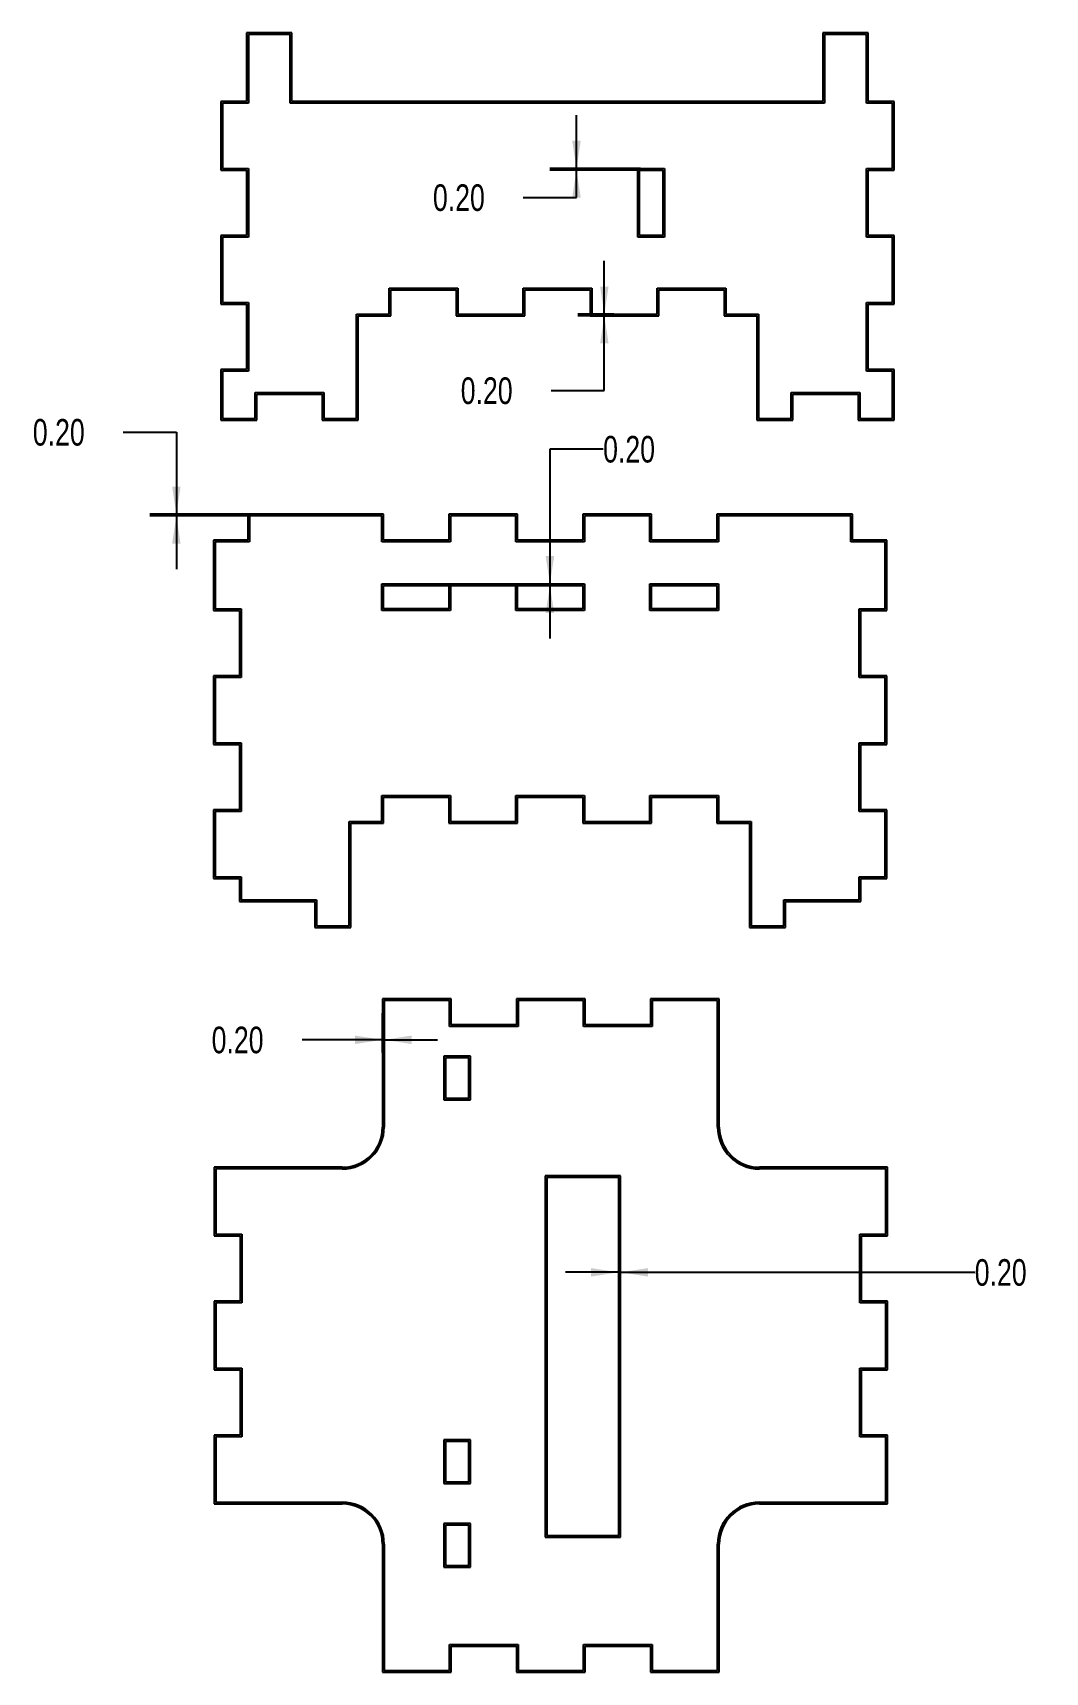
# Model space of a CAD drawing. Header units: millimetres. Extents: x 1 to 262, y 1 to 207.
# Drawn here: x 1.2 to 122, y 11.4 to 207.2 of the extents above; entities that cross this region are included whole.
import ezdxf

# ---------------------------------------------------------------- set-up
doc = ezdxf.new("R2010")
doc.units = ezdxf.units.MM
doc.layers.add('CUT', color=1, linetype='Continuous')
doc.layers.add('LAYER0', color=7, linetype='Continuous')
doc.styles.add('SLDTEXTSTYLE0', font='TXT', dxfattribs={"width": 0.75})
doc.dimstyles.new('SLDDIMSTYLE0', dxfattribs={"dimtxt": 3.175, "dimasz": 3.302, "dimexe": 0, "dimexo": 0.0625, "dimgap": 0.79375, "dimtad": 0, "dimtih": 1, "dimtoh": 1, "dimrnd": 1e-09, "dimzin": 4, "dimdsep": 46, "dimtxsty": 'SLDTEXTSTYLE0', "dimsah": 1, "dimcen": 0.09, "dimadec": 0, "dimazin": 1, "dimtfac": 1, "dimtmove": 0, "dimatfit": 0, "dimfxl": 1, "dimfrac": 2, "dimtolj": 1, "dimtzin": 12, "dimarcsym": 0})

# ---------------------------------------------------------------- blocks, each defined once
blk = doc.blocks.new('_D')
at = {"layer": 'LAYER0'}
for p, q in [((69.39, 173.59), (69.39, 179.94)), ((70.52, 173.59), (66.22, 173.59)), ((70.52, 173.39), (66.22, 173.39)), ((69.39, 164.46), (69.39, 173.39)), ((63.04, 164.46), (69.39, 164.46))]:
    blk.add_line(p, q, dxfattribs=at)
for points in [[(69.39, 173.59), (69.9, 176.89), (68.89, 176.89)], [(69.39, 173.39), (68.89, 170.09), (69.9, 170.09)]]:
    blk.add_solid(points, dxfattribs=at)
at = {"layer": 'LAYER0', "insert": (52.25, 166.04, 0.1), "char_height": 3.175, "attachment_point": 1, "style": 'SLDTEXTSTYLE0'}
blk.add_mtext('0.20', dxfattribs=at)
blk = doc.blocks.new('_D_1')
at = {"layer": 'LAYER0'}
for p, q in [((66.07, 190.99), (66.07, 197.34)), ((73.72, 190.99), (62.89, 190.99)), ((73.72, 190.79), (62.89, 190.79)), ((66.07, 187.51), (66.07, 190.79)), ((59.72, 187.51), (66.07, 187.51))]:
    blk.add_line(p, q, dxfattribs=at)
for points in [[(66.07, 190.99), (66.58, 194.29), (65.56, 194.29)], [(66.07, 190.79), (65.56, 187.49), (66.58, 187.49)]]:
    blk.add_solid(points, dxfattribs=at)
at = {"layer": 'LAYER0', "insert": (48.93, 189.09, 0.1), "char_height": 3.175, "attachment_point": 1, "style": 'SLDTEXTSTYLE0'}
blk.add_mtext('0.20', dxfattribs=at)
blk = doc.blocks.new('_D_2')
at = {"layer": 'LAYER0'}
for p, q in [((11.95, 159.5), (18.3, 159.5)), ((18.3, 159.5), (18.3, 149.7)), ((33.66, 149.7), (15.12, 149.7)), ((33.66, 149.5), (15.12, 149.5)), ((18.3, 149.5), (18.3, 143.15))]:
    blk.add_line(p, q, dxfattribs=at)
for points in [[(18.3, 149.7), (18.8, 153), (17.79, 153)], [(18.3, 149.5), (17.79, 146.2), (18.8, 146.2)]]:
    blk.add_solid(points, dxfattribs=at)
at = {"layer": 'LAYER0', "insert": (1.16, 161.07, 0.1), "char_height": 3.175, "attachment_point": 1, "style": 'SLDTEXTSTYLE0'}
blk.add_mtext('0.20', dxfattribs=at)
blk = doc.blocks.new('_D_3')
at = {"layer": 'LAYER0'}
for p, q in [((69.25, 157.48), (62.9, 157.48)), ((62.9, 157.48), (62.9, 141.4)), ((48.2, 141.4), (66.07, 141.4)), ((48.2, 141.2), (66.07, 141.2)), ((62.9, 141.2), (62.9, 134.85))]:
    blk.add_line(p, q, dxfattribs=at)
for points in [[(62.9, 141.4), (63.41, 144.7), (62.39, 144.7)], [(62.9, 141.2), (62.39, 137.9), (63.41, 137.9)]]:
    blk.add_solid(points, dxfattribs=at)
at = {"layer": 'LAYER0', "insert": (69.25, 159.05, 0.1), "char_height": 3.175, "attachment_point": 1, "style": 'SLDTEXTSTYLE0'}
blk.add_mtext('0.20', dxfattribs=at)
blk = doc.blocks.new('_D_9')
at = {"layer": 'LAYER0'}
for p, q in [((71.11, 50.39), (71.11, 62.35)), ((71.31, 50.39), (71.31, 62.35)), ((71.11, 59.18), (64.76, 59.18)), ((71.31, 59.18), (113.62, 59.18))]:
    blk.add_line(p, q, dxfattribs=at)
for points in [[(71.11, 59.18), (67.81, 59.68), (67.81, 58.67)], [(71.31, 59.18), (74.61, 58.67), (74.61, 59.68)]]:
    blk.add_solid(points, dxfattribs=at)
at = {"layer": 'LAYER0', "insert": (113.62, 60.75, 0.1), "char_height": 3.175, "attachment_point": 1, "style": 'SLDTEXTSTYLE0'}
blk.add_mtext('0.20', dxfattribs=at)
blk = doc.blocks.new('_D_10')
at = {"layer": 'LAYER0'}
for p, q in [((42.91, 85.44), (42.91, 90.12)), ((43.11, 85.44), (43.11, 90.12)), ((42.91, 86.94), (33.3, 86.94)), ((43.11, 86.94), (49.46, 86.94))]:
    blk.add_line(p, q, dxfattribs=at)
for points in [[(42.91, 86.94), (39.61, 87.45), (39.61, 86.43)], [(43.11, 86.94), (46.41, 86.43), (46.41, 87.45)]]:
    blk.add_solid(points, dxfattribs=at)
at = {"layer": 'LAYER0', "insert": (22.51, 88.51, 0.1), "char_height": 3.175, "attachment_point": 1, "style": 'SLDTEXTSTYLE0'}
blk.add_mtext('0.20', dxfattribs=at)

msp = doc.modelspace()

# ---------------------------------------------------------------- linework, layer by layer
at = {"color": 7, "linetype": 'Continuous', "lineweight": 15}
for p, q in [((26.891, 206.99), (26.891, 198.79)), ((31.891, 206.99), (26.891, 206.99)), ((31.891, 198.79), (31.891, 206.99)), ((95.691, 206.99), (95.691, 198.79)), ((100.691, 206.99), (95.691, 206.99)), ((100.691, 198.79), (100.691, 206.99)), ((26.891, 198.79), (23.791, 198.79)), ((23.791, 190.99), (23.791, 198.79)), ((95.691, 198.79), (31.891, 198.79)), ((103.791, 198.79), (100.691, 198.79)), ((103.791, 198.79), (103.791, 190.99)), ((23.791, 190.99), (26.891, 190.99)), ((26.891, 190.99), (26.891, 182.79)), ((73.391, 190.99), (76.591, 190.99)), ((73.391, 182.79), (73.391, 190.99)), ((76.591, 190.99), (76.591, 182.79)), ((100.691, 190.99), (103.791, 190.99)), ((100.691, 182.79), (100.691, 190.99)), ((26.891, 182.79), (23.791, 182.79)), ((23.791, 174.99), (23.791, 182.79)), ((76.591, 182.79), (73.391, 182.79)), ((103.791, 182.79), (100.691, 182.79)), ((103.791, 182.79), (103.791, 174.99)), ((43.691, 176.69), (51.891, 176.69)), ((43.691, 173.59), (43.691, 176.69)), ((51.891, 176.69), (51.891, 173.59)), ((59.691, 176.69), (67.891, 176.69)), ((59.691, 173.59), (59.691, 176.69)), ((67.891, 176.69), (67.891, 173.59)), ((75.691, 176.69), (83.891, 176.69)), ((75.691, 173.59), (75.691, 176.69)), ((83.891, 176.69), (83.891, 173.59)), ((23.791, 174.99), (26.891, 174.99)), ((26.891, 174.99), (26.891, 166.79)), ((100.691, 174.99), (103.791, 174.99)), ((100.691, 166.79), (100.691, 174.99)), ((39.791, 173.59), (39.791, 161.14)), ((43.691, 173.59), (39.791, 173.59)), ((59.691, 173.59), (51.891, 173.59)), ((75.691, 173.59), (67.891, 173.59)), ((87.791, 173.59), (83.891, 173.59)), ((87.791, 161.14), (87.791, 173.59)), ((26.891, 166.79), (23.791, 166.79)), ((23.791, 161.14), (23.791, 166.79)), ((103.791, 166.79), (100.691, 166.79)), ((103.791, 166.79), (103.791, 161.14)), ((27.691, 164.24), (35.891, 164.24)), ((27.691, 161.14), (27.691, 164.24)), ((35.891, 164.24), (35.891, 161.14)), ((91.691, 164.24), (99.891, 164.24)), ((91.691, 161.14), (91.691, 164.24)), ((99.891, 164.24), (99.891, 161.14)), ((27.691, 161.14), (23.791, 161.14)), ((39.791, 161.14), (35.891, 161.14)), ((91.691, 161.14), (87.791, 161.14)), ((103.791, 161.14), (99.891, 161.14)), ((27.031, 149.501), (27.031, 146.401)), ((27.031, 149.501), (42.831, 149.501)), ((42.831, 146.401), (42.831, 149.501)), ((51.031, 149.501), (51.031, 146.401)), ((51.031, 149.501), (58.831, 149.501)), ((58.831, 146.401), (58.831, 149.501)), ((67.031, 149.501), (67.031, 146.401)), ((67.031, 149.501), (74.831, 149.501)), ((74.831, 146.401), (74.831, 149.501)), ((83.031, 149.501), (83.031, 146.401)), ((83.031, 149.501), (98.831, 149.501)), ((98.831, 146.401), (98.831, 149.501)), ((27.031, 146.401), (22.931, 146.401)), ((22.931, 138.401), (22.931, 146.401)), ((51.031, 146.401), (42.831, 146.401)), ((67.031, 146.401), (58.831, 146.401)), ((83.031, 146.401), (74.831, 146.401)), ((102.931, 146.401), (98.831, 146.401)), ((102.931, 146.401), (102.931, 138.401)), ((42.831, 141.401), (51.031, 141.401)), ((42.831, 138.201), (42.831, 141.401)), ((51.031, 141.401), (51.031, 138.201)), ((58.831, 141.401), (67.031, 141.401)), ((58.831, 138.201), (58.831, 141.401)), ((67.031, 141.401), (67.031, 138.201)), ((74.831, 141.401), (83.031, 141.401)), ((74.831, 138.201), (74.831, 141.401)), ((83.031, 141.401), (83.031, 138.201)), ((22.931, 138.401), (26.031, 138.401)), ((26.031, 138.401), (26.031, 130.201)), ((51.031, 138.201), (42.831, 138.201)), ((67.031, 138.201), (58.831, 138.201)), ((83.031, 138.201), (74.831, 138.201)), ((99.831, 138.401), (102.931, 138.401)), ((99.831, 130.201), (99.831, 138.401)), ((26.031, 130.201), (22.931, 130.201)), ((22.931, 122.401), (22.931, 130.201)), ((102.931, 130.201), (99.831, 130.201)), ((102.931, 130.201), (102.931, 122.401)), ((22.931, 122.401), (26.031, 122.401)), ((26.031, 122.401), (26.031, 114.201)), ((99.831, 122.401), (102.931, 122.401)), ((99.831, 114.201), (99.831, 122.401)), ((42.831, 116.101), (51.031, 116.101)), ((42.831, 113.001), (42.831, 116.101)), ((51.031, 116.101), (51.031, 113.001)), ((58.831, 116.101), (67.031, 116.101)), ((58.831, 113.001), (58.831, 116.101)), ((67.031, 116.101), (67.031, 113.001)), ((74.831, 116.101), (83.031, 116.101)), ((74.831, 113.001), (74.831, 116.101)), ((83.031, 116.101), (83.031, 113.001)), ((26.031, 114.201), (22.931, 114.201)), ((22.931, 106.401), (22.931, 114.201)), ((102.931, 114.201), (99.831, 114.201)), ((102.931, 114.201), (102.931, 106.401)), ((38.931, 113.001), (38.931, 100.551)), ((42.831, 113.001), (38.931, 113.001)), ((58.831, 113.001), (51.031, 113.001)), ((74.831, 113.001), (67.031, 113.001)), ((86.931, 113.001), (83.031, 113.001)), ((86.931, 100.551), (86.931, 113.001)), ((22.931, 106.401), (26.031, 106.401)), ((26.031, 106.401), (26.031, 103.651)), ((99.831, 106.401), (102.931, 106.401)), ((99.831, 103.651), (99.831, 106.401)), ((26.031, 103.651), (35.031, 103.651)), ((35.031, 103.651), (35.031, 100.551)), ((90.831, 103.651), (99.831, 103.651)), ((90.831, 100.551), (90.831, 103.651)), ((38.931, 100.551), (35.031, 100.551)), ((90.831, 100.551), (86.931, 100.551)), ((43.113, 76.525), (43.113, 91.625)), ((50.913, 91.625), (43.113, 91.625)), ((50.913, 88.525), (50.913, 91.625)), ((59.113, 88.525), (59.113, 91.625)), ((66.913, 91.625), (59.113, 91.625)), ((66.913, 88.525), (66.913, 91.625)), ((75.113, 88.525), (75.113, 91.625)), ((82.913, 91.625), (75.113, 91.625)), ((82.913, 76.525), (82.913, 91.625)), ((50.913, 88.525), (59.113, 88.525)), ((66.913, 88.525), (75.113, 88.525)), ((53.413, 84.975), (50.213, 84.975)), ((50.213, 84.975), (50.213, 79.775)), ((53.413, 79.775), (53.413, 84.975)), ((50.213, 79.775), (53.413, 79.775)), ((38.113, 71.525), (23.013, 71.525)), ((23.013, 71.525), (23.013, 63.725)), ((71.313, 70.682), (62.313, 70.682)), ((62.313, 70.682), (62.313, 27.568)), ((71.313, 27.568), (71.313, 70.682)), ((87.913, 71.525), (103.013, 71.525)), ((103.013, 63.725), (103.013, 71.525)), ((26.113, 63.725), (23.013, 63.725)), ((26.113, 55.525), (26.113, 63.725)), ((99.913, 63.725), (103.013, 63.725)), ((99.913, 63.725), (99.913, 55.525)), ((26.113, 55.525), (23.013, 55.525)), ((23.013, 55.525), (23.013, 47.725)), ((99.913, 55.525), (103.013, 55.525)), ((103.013, 47.725), (103.013, 55.525)), ((26.113, 47.725), (23.013, 47.725)), ((26.113, 39.525), (26.113, 47.725)), ((99.913, 47.725), (103.013, 47.725)), ((99.913, 47.725), (99.913, 39.525)), ((26.113, 39.525), (23.013, 39.525)), ((23.013, 39.525), (23.013, 31.725)), ((53.413, 39.175), (50.213, 39.175)), ((50.213, 39.175), (50.213, 33.975)), ((53.413, 33.975), (53.413, 39.175)), ((99.913, 39.525), (103.013, 39.525)), ((103.013, 31.725), (103.013, 39.525)), ((50.213, 33.975), (53.413, 33.975)), ((38.113, 31.725), (23.013, 31.725)), ((87.913, 31.725), (103.013, 31.725)), ((50.213, 29.175), (50.213, 23.975)), ((53.413, 29.175), (50.213, 29.175)), ((53.413, 23.975), (53.413, 29.175)), ((62.313, 27.568), (71.313, 27.568)), ((43.113, 26.725), (43.113, 11.625)), ((82.913, 26.725), (82.913, 11.625)), ((50.213, 23.975), (53.413, 23.975)), ((59.113, 14.725), (50.913, 14.725)), ((50.913, 14.725), (50.913, 11.625)), ((59.113, 14.725), (59.113, 11.625)), ((75.113, 14.725), (66.913, 14.725)), ((66.913, 14.725), (66.913, 11.625)), ((75.113, 14.725), (75.113, 11.625)), ((43.113, 11.625), (50.913, 11.625)), ((59.113, 11.625), (66.913, 11.625)), ((75.113, 11.625), (82.913, 11.625))]:
    msp.add_line(p, q, dxfattribs=at)
for centre, start, end in [((38.113, 76.525), 270, 0), ((87.913, 76.525), 180, 270), ((38.113, 26.725), 0, 90), ((87.913, 26.725), 90, 180)]:
    msp.add_arc(centre, 5, start, end, dxfattribs=at)
at = {"layer": 'CUT'}
for p, q in [((32.091, 207.19), (26.691, 207.19)), ((26.691, 207.19), (26.691, 198.99)), ((32.091, 198.99), (32.091, 207.19)), ((100.891, 207.19), (95.491, 207.19)), ((95.491, 207.19), (95.491, 198.99)), ((100.891, 198.99), (100.891, 207.19)), ((26.691, 198.99), (23.591, 198.99)), ((23.591, 198.99), (23.591, 190.79)), ((95.491, 198.99), (32.091, 198.99)), ((103.991, 198.99), (100.891, 198.99)), ((103.991, 190.79), (103.991, 198.99)), ((23.591, 190.79), (26.691, 190.79)), ((26.691, 190.79), (26.691, 182.99)), ((73.591, 190.79), (76.391, 190.79)), ((73.591, 182.99), (73.591, 190.79)), ((76.391, 190.79), (76.391, 182.99)), ((100.891, 182.99), (100.891, 190.79)), ((100.891, 190.79), (103.991, 190.79)), ((26.691, 182.99), (23.591, 182.99)), ((23.591, 182.99), (23.591, 174.79)), ((76.391, 182.99), (73.591, 182.99)), ((103.991, 182.99), (100.891, 182.99)), ((103.991, 174.79), (103.991, 182.99)), ((43.891, 173.39), (43.891, 176.49)), ((43.891, 176.49), (51.691, 176.49)), ((51.691, 176.49), (51.691, 173.39)), ((59.891, 173.39), (59.891, 176.49)), ((59.891, 176.49), (67.691, 176.49)), ((67.691, 176.49), (67.691, 173.39)), ((75.891, 173.39), (75.891, 176.49)), ((75.891, 176.49), (83.691, 176.49)), ((83.691, 176.49), (83.691, 173.39)), ((23.591, 174.79), (26.691, 174.79)), ((26.691, 174.79), (26.691, 166.99)), ((100.891, 166.99), (100.891, 174.79)), ((100.891, 174.79), (103.991, 174.79)), ((39.991, 160.94), (39.991, 173.39)), ((39.991, 173.39), (43.891, 173.39)), ((51.691, 173.39), (59.891, 173.39)), ((67.691, 173.39), (75.891, 173.39)), ((83.691, 173.39), (87.591, 173.39)), ((87.591, 173.39), (87.591, 160.94)), ((26.691, 166.99), (23.591, 166.99)), ((23.591, 166.99), (23.591, 160.94)), ((103.991, 166.99), (100.891, 166.99)), ((103.991, 160.94), (103.991, 166.99)), ((27.891, 160.94), (27.891, 164.04)), ((27.891, 164.04), (35.691, 164.04)), ((35.691, 164.04), (35.691, 160.94)), ((91.891, 160.94), (91.891, 164.04)), ((91.891, 164.04), (99.691, 164.04)), ((99.691, 164.04), (99.691, 160.94)), ((23.591, 160.94), (27.891, 160.94)), ((35.691, 160.94), (39.991, 160.94)), ((87.591, 160.94), (91.891, 160.94)), ((99.691, 160.94), (103.991, 160.94)), ((43.031, 149.701), (26.831, 149.701)), ((26.831, 149.701), (26.831, 146.601)), ((43.031, 146.601), (43.031, 149.701)), ((59.031, 149.701), (50.831, 149.701)), ((50.831, 149.701), (50.831, 146.601)), ((59.031, 146.601), (59.031, 149.701)), ((75.031, 149.701), (66.831, 149.701)), ((66.831, 149.701), (66.831, 146.601)), ((75.031, 146.601), (75.031, 149.701)), ((99.031, 149.701), (82.831, 149.701)), ((82.831, 149.701), (82.831, 146.601)), ((99.031, 146.601), (99.031, 149.701)), ((26.831, 146.601), (22.731, 146.601)), ((22.731, 146.601), (22.731, 138.201)), ((50.831, 146.601), (43.031, 146.601)), ((66.831, 146.601), (59.031, 146.601)), ((82.831, 146.601), (75.031, 146.601)), ((103.131, 146.601), (99.031, 146.601)), ((103.131, 138.201), (103.131, 146.601)), ((43.031, 141.201), (50.831, 141.201)), ((43.031, 138.401), (43.031, 141.201)), ((50.831, 141.201), (50.831, 138.401)), ((59.031, 141.201), (66.831, 141.201)), ((59.031, 138.401), (59.031, 141.201)), ((66.831, 141.201), (66.831, 138.401)), ((75.031, 141.201), (82.831, 141.201)), ((75.031, 138.401), (75.031, 141.201)), ((82.831, 141.201), (82.831, 138.401)), ((22.731, 138.201), (25.831, 138.201)), ((25.831, 138.201), (25.831, 130.401)), ((50.831, 138.401), (43.031, 138.401)), ((66.831, 138.401), (59.031, 138.401)), ((82.831, 138.401), (75.031, 138.401)), ((100.031, 130.401), (100.031, 138.201)), ((100.031, 138.201), (103.131, 138.201)), ((25.831, 130.401), (22.731, 130.401)), ((22.731, 130.401), (22.731, 122.201)), ((103.131, 130.401), (100.031, 130.401)), ((103.131, 122.201), (103.131, 130.401)), ((22.731, 122.201), (25.831, 122.201)), ((25.831, 122.201), (25.831, 114.401)), ((100.031, 114.401), (100.031, 122.201)), ((100.031, 122.201), (103.131, 122.201)), ((43.031, 112.801), (43.031, 115.901)), ((43.031, 115.901), (50.831, 115.901)), ((50.831, 115.901), (50.831, 112.801)), ((59.031, 112.801), (59.031, 115.901)), ((59.031, 115.901), (66.831, 115.901)), ((66.831, 115.901), (66.831, 112.801)), ((75.031, 112.801), (75.031, 115.901)), ((75.031, 115.901), (82.831, 115.901)), ((82.831, 115.901), (82.831, 112.801)), ((25.831, 114.401), (22.731, 114.401)), ((22.731, 114.401), (22.731, 106.201)), ((103.131, 114.401), (100.031, 114.401)), ((103.131, 106.201), (103.131, 114.401)), ((39.131, 100.351), (39.131, 112.801)), ((39.131, 112.801), (43.031, 112.801)), ((50.831, 112.801), (59.031, 112.801)), ((66.831, 112.801), (75.031, 112.801)), ((82.831, 112.801), (86.731, 112.801)), ((86.731, 112.801), (86.731, 100.351)), ((22.731, 106.201), (25.831, 106.201)), ((25.831, 106.201), (25.831, 103.451)), ((100.031, 103.451), (100.031, 106.201)), ((100.031, 106.201), (103.131, 106.201)), ((25.831, 103.451), (34.831, 103.451)), ((34.831, 103.451), (34.831, 100.351)), ((91.031, 100.351), (91.031, 103.451)), ((91.031, 103.451), (100.031, 103.451)), ((34.831, 100.351), (39.131, 100.351)), ((86.731, 100.351), (91.031, 100.351)), ((42.913, 91.825), (42.913, 76.525)), ((51.113, 91.825), (42.913, 91.825)), ((51.113, 88.725), (51.113, 91.825)), ((67.113, 91.825), (58.913, 91.825)), ((58.913, 91.825), (58.913, 88.725)), ((67.113, 88.725), (67.113, 91.825)), ((83.113, 91.825), (74.913, 91.825)), ((74.913, 91.825), (74.913, 88.725)), ((83.113, 76.525), (83.113, 91.825)), ((58.913, 88.725), (51.113, 88.725)), ((74.913, 88.725), (67.113, 88.725)), ((53.213, 84.775), (50.413, 84.775)), ((50.413, 84.775), (50.413, 79.975)), ((53.213, 79.975), (53.213, 84.775)), ((50.413, 79.975), (53.213, 79.975)), ((38.113, 71.725), (22.813, 71.725)), ((22.813, 71.725), (22.813, 63.525)), ((71.113, 70.482), (62.513, 70.482)), ((62.513, 70.482), (62.513, 27.768)), ((71.113, 27.768), (71.113, 70.482)), ((103.213, 71.725), (87.913, 71.725)), ((103.213, 63.525), (103.213, 71.725)), ((22.813, 63.525), (25.913, 63.525)), ((25.913, 63.525), (25.913, 55.725)), ((100.113, 55.725), (100.113, 63.525)), ((100.113, 63.525), (103.213, 63.525)), ((25.913, 55.725), (22.813, 55.725)), ((22.813, 55.725), (22.813, 47.525)), ((103.213, 55.725), (100.113, 55.725)), ((103.213, 47.525), (103.213, 55.725)), ((22.813, 47.525), (25.913, 47.525)), ((25.913, 47.525), (25.913, 39.725)), ((100.113, 39.725), (100.113, 47.525)), ((100.113, 47.525), (103.213, 47.525)), ((25.913, 39.725), (22.813, 39.725)), ((22.813, 39.725), (22.813, 31.525)), ((103.213, 39.725), (100.113, 39.725)), ((103.213, 31.525), (103.213, 39.725)), ((50.413, 38.975), (50.413, 34.175)), ((53.213, 38.975), (50.413, 38.975)), ((53.213, 34.175), (53.213, 38.975)), ((50.413, 34.175), (53.213, 34.175)), ((22.813, 31.525), (38.113, 31.525)), ((87.913, 31.525), (103.213, 31.525)), ((53.213, 28.975), (50.413, 28.975)), ((50.413, 28.975), (50.413, 24.175)), ((53.213, 24.175), (53.213, 28.975)), ((62.513, 27.768), (71.113, 27.768)), ((42.913, 26.725), (42.913, 11.425)), ((83.113, 11.425), (83.113, 26.725)), ((50.413, 24.175), (53.213, 24.175)), ((51.113, 11.425), (51.113, 14.525)), ((51.113, 14.525), (58.913, 14.525)), ((58.913, 14.525), (58.913, 11.425)), ((67.113, 11.425), (67.113, 14.525)), ((67.113, 14.525), (74.913, 14.525)), ((74.913, 14.525), (74.913, 11.425)), ((42.913, 11.425), (51.113, 11.425)), ((58.913, 11.425), (67.113, 11.425)), ((74.913, 11.425), (83.113, 11.425))]:
    msp.add_line(p, q, dxfattribs=at)
for centre, start, end in [((38.113, 76.525), 270, 0), ((87.913, 76.525), 180, 270), ((38.113, 26.725), 0, 90), ((87.913, 26.725), 90, 180)]:
    msp.add_arc(centre, 4.8, start, end, dxfattribs=at)
at = {"layer": 'LAYER0'}
for p, q in [((31.891, 206.99), (26.891, 206.99)), ((26.891, 206.99), (26.891, 198.79)), ((31.891, 198.79), (31.891, 206.99)), ((100.691, 206.99), (95.691, 206.99)), ((95.691, 206.99), (95.691, 198.79)), ((100.691, 198.79), (100.691, 206.99)), ((26.891, 198.79), (23.791, 198.79)), ((23.791, 198.79), (23.791, 190.99)), ((95.691, 198.79), (31.891, 198.79)), ((103.791, 198.79), (100.691, 198.79)), ((103.791, 190.99), (103.791, 198.79)), ((23.791, 190.99), (26.891, 190.99)), ((26.891, 190.99), (26.891, 182.79)), ((73.391, 182.79), (73.391, 190.99)), ((73.391, 190.99), (76.591, 190.99)), ((76.591, 190.99), (76.591, 182.79)), ((100.691, 182.79), (100.691, 190.99)), ((100.691, 190.99), (103.791, 190.99)), ((26.891, 182.79), (23.791, 182.79)), ((23.791, 182.79), (23.791, 174.99)), ((76.591, 182.79), (73.391, 182.79)), ((103.791, 182.79), (100.691, 182.79)), ((103.791, 174.99), (103.791, 182.79)), ((43.691, 173.59), (43.691, 176.69)), ((43.691, 176.69), (51.891, 176.69)), ((51.891, 176.69), (51.891, 173.59)), ((59.691, 173.59), (59.691, 176.69)), ((59.691, 176.69), (67.891, 176.69)), ((67.891, 176.69), (67.891, 173.59)), ((75.691, 173.59), (75.691, 176.69)), ((75.691, 176.69), (83.891, 176.69)), ((83.891, 176.69), (83.891, 173.59)), ((23.791, 174.99), (26.891, 174.99)), ((26.891, 174.99), (26.891, 166.79)), ((100.691, 166.79), (100.691, 174.99)), ((100.691, 174.99), (103.791, 174.99)), ((39.791, 161.14), (39.791, 173.59)), ((39.791, 173.59), (43.691, 173.59)), ((51.891, 173.59), (59.691, 173.59)), ((67.891, 173.59), (75.691, 173.59)), ((83.891, 173.59), (87.791, 173.59)), ((87.791, 173.59), (87.791, 161.14)), ((26.891, 166.79), (23.791, 166.79)), ((23.791, 166.79), (23.791, 161.14)), ((103.791, 166.79), (100.691, 166.79)), ((103.791, 161.14), (103.791, 166.79)), ((27.691, 161.14), (27.691, 164.24)), ((27.691, 164.24), (35.891, 164.24)), ((35.891, 164.24), (35.891, 161.14)), ((91.691, 161.14), (91.691, 164.24)), ((91.691, 164.24), (99.891, 164.24)), ((99.891, 164.24), (99.891, 161.14)), ((23.791, 161.14), (27.691, 161.14)), ((35.891, 161.14), (39.791, 161.14)), ((87.791, 161.14), (91.691, 161.14)), ((99.891, 161.14), (103.791, 161.14)), ((42.831, 149.501), (27.031, 149.501)), ((27.031, 149.501), (27.031, 146.401)), ((42.831, 146.401), (42.831, 149.501)), ((58.831, 149.501), (51.031, 149.501)), ((51.031, 149.501), (51.031, 146.401)), ((58.831, 146.401), (58.831, 149.501)), ((74.831, 149.501), (67.031, 149.501)), ((67.031, 149.501), (67.031, 146.401)), ((74.831, 146.401), (74.831, 149.501)), ((98.831, 149.501), (83.031, 149.501)), ((83.031, 149.501), (83.031, 146.401)), ((98.831, 146.401), (98.831, 149.501)), ((27.031, 146.401), (22.931, 146.401)), ((22.931, 146.401), (22.931, 138.401)), ((51.031, 146.401), (42.831, 146.401)), ((67.031, 146.401), (58.831, 146.401)), ((83.031, 146.401), (74.831, 146.401)), ((102.931, 146.401), (98.831, 146.401)), ((102.931, 138.401), (102.931, 146.401)), ((42.831, 141.401), (51.031, 141.401)), ((42.831, 138.201), (42.831, 141.401)), ((51.031, 141.401), (51.031, 138.201)), ((58.831, 138.201), (58.831, 141.401)), ((58.831, 141.401), (67.031, 141.401)), ((67.031, 141.401), (67.031, 138.201)), ((74.831, 138.201), (74.831, 141.401)), ((74.831, 141.401), (83.031, 141.401)), ((83.031, 141.401), (83.031, 138.201)), ((22.931, 138.401), (26.031, 138.401)), ((26.031, 138.401), (26.031, 130.201)), ((51.031, 138.201), (42.831, 138.201)), ((67.031, 138.201), (58.831, 138.201)), ((83.031, 138.201), (74.831, 138.201)), ((99.831, 130.201), (99.831, 138.401)), ((99.831, 138.401), (102.931, 138.401)), ((26.031, 130.201), (22.931, 130.201)), ((22.931, 130.201), (22.931, 122.401)), ((102.931, 130.201), (99.831, 130.201)), ((102.931, 122.401), (102.931, 130.201)), ((22.931, 122.401), (26.031, 122.401)), ((26.031, 122.401), (26.031, 114.201)), ((99.831, 114.201), (99.831, 122.401)), ((99.831, 122.401), (102.931, 122.401)), ((42.831, 113.001), (42.831, 116.101)), ((42.831, 116.101), (51.031, 116.101)), ((51.031, 116.101), (51.031, 113.001)), ((58.831, 113.001), (58.831, 116.101)), ((58.831, 116.101), (67.031, 116.101)), ((67.031, 116.101), (67.031, 113.001)), ((74.831, 113.001), (74.831, 116.101)), ((74.831, 116.101), (83.031, 116.101)), ((83.031, 116.101), (83.031, 113.001)), ((26.031, 114.201), (22.931, 114.201)), ((22.931, 114.201), (22.931, 106.401)), ((102.931, 114.201), (99.831, 114.201)), ((102.931, 106.401), (102.931, 114.201)), ((38.931, 100.551), (38.931, 113.001)), ((38.931, 113.001), (42.831, 113.001)), ((51.031, 113.001), (58.831, 113.001)), ((67.031, 113.001), (74.831, 113.001)), ((83.031, 113.001), (86.931, 113.001)), ((86.931, 113.001), (86.931, 100.551)), ((22.931, 106.401), (26.031, 106.401)), ((26.031, 106.401), (26.031, 103.651)), ((99.831, 103.651), (99.831, 106.401)), ((99.831, 106.401), (102.931, 106.401)), ((26.031, 103.651), (35.031, 103.651)), ((35.031, 103.651), (35.031, 100.551)), ((90.831, 100.551), (90.831, 103.651)), ((90.831, 103.651), (99.831, 103.651)), ((35.031, 100.551), (38.931, 100.551)), ((86.931, 100.551), (90.831, 100.551)), ((50.913, 91.625), (43.113, 91.625)), ((43.113, 91.625), (43.113, 76.525)), ((50.913, 88.525), (50.913, 91.625)), ((66.913, 91.625), (59.113, 91.625)), ((59.113, 91.625), (59.113, 88.525)), ((66.913, 88.525), (66.913, 91.625)), ((82.913, 91.625), (75.113, 91.625)), ((75.113, 91.625), (75.113, 88.525)), ((82.913, 76.525), (82.913, 91.625)), ((59.113, 88.525), (50.913, 88.525)), ((75.113, 88.525), (66.913, 88.525)), ((53.413, 84.975), (50.213, 84.975)), ((50.213, 84.975), (50.213, 79.775)), ((53.413, 79.775), (53.413, 84.975)), ((50.213, 79.775), (53.413, 79.775)), ((38.113, 71.525), (23.013, 71.525)), ((23.013, 71.525), (23.013, 63.725)), ((62.313, 70.682), (62.313, 27.568)), ((71.313, 70.682), (62.313, 70.682)), ((71.313, 27.568), (71.313, 70.682)), ((103.013, 71.525), (87.913, 71.525)), ((103.013, 63.725), (103.013, 71.525)), ((23.013, 63.725), (26.113, 63.725)), ((26.113, 63.725), (26.113, 55.525)), ((99.913, 55.525), (99.913, 63.725)), ((99.913, 63.725), (103.013, 63.725)), ((26.113, 55.525), (23.013, 55.525)), ((23.013, 55.525), (23.013, 47.725)), ((103.013, 55.525), (99.913, 55.525)), ((103.013, 47.725), (103.013, 55.525)), ((23.013, 47.725), (26.113, 47.725)), ((26.113, 47.725), (26.113, 39.525)), ((99.913, 39.525), (99.913, 47.725)), ((99.913, 47.725), (103.013, 47.725)), ((26.113, 39.525), (23.013, 39.525)), ((23.013, 39.525), (23.013, 31.725)), ((50.213, 39.175), (50.213, 33.975)), ((53.413, 39.175), (50.213, 39.175)), ((53.413, 33.975), (53.413, 39.175)), ((103.013, 39.525), (99.913, 39.525)), ((103.013, 31.725), (103.013, 39.525)), ((50.213, 33.975), (53.413, 33.975)), ((23.013, 31.725), (38.113, 31.725)), ((87.913, 31.725), (103.013, 31.725)), ((50.213, 29.175), (50.213, 23.975)), ((53.413, 29.175), (50.213, 29.175)), ((53.413, 23.975), (53.413, 29.175)), ((62.313, 27.568), (71.313, 27.568)), ((43.113, 26.725), (43.113, 11.625)), ((82.913, 11.625), (82.913, 26.725)), ((50.213, 23.975), (53.413, 23.975)), ((50.913, 11.625), (50.913, 14.725)), ((50.913, 14.725), (59.113, 14.725)), ((59.113, 14.725), (59.113, 11.625)), ((66.913, 11.625), (66.913, 14.725)), ((66.913, 14.725), (75.113, 14.725)), ((75.113, 14.725), (75.113, 11.625)), ((43.113, 11.625), (50.913, 11.625)), ((59.113, 11.625), (66.913, 11.625)), ((75.113, 11.625), (82.913, 11.625))]:
    msp.add_line(p, q, dxfattribs=at)
for centre, start, end in [((38.113, 76.525), 270, 0), ((87.913, 76.525), 180, 270), ((38.113, 26.725), 0, 90), ((87.913, 26.725), 90, 180)]:
    msp.add_arc(centre, 5, start, end, dxfattribs=at)

# ---------------------------------------------------------------- dimensions: what is measured, and where the dimension line sits
for base, p1, p2, picture, middle in [((66.067, 190.99), (74.991, 190.79), (74.991, 190.99), '_D_1', (66.067, 187.514)), ((69.394, 173.59), (71.791, 173.39), (71.791, 173.59), '_D', (69.394, 164.463)), ((18.296, 149.501), (34.931, 149.701), (34.931, 149.501), '_D_2', (18.296, 159.501)), ((62.898, 141.401), (46.931, 141.201), (46.931, 141.401), '_D_3', (62.898, 157.48))]:
    dim = msp.add_linear_dim(base=base, p1=p1, p2=p2, angle=90, dimstyle='SLDDIMSTYLE0', dxfattribs=at)
    dim.commit()
    dim.dimension.update_dxf_attribs({"geometry": picture, "text_midpoint": middle, "dimtype": 160})
for base, p1, p2, picture, middle in [((43.113, 86.941), (42.913, 84.175), (43.113, 84.175), '_D_10', (27.902, 86.941)), ((71.313, 59.175), (71.113, 49.125), (71.313, 49.125), '_D_9', (119.013, 59.175))]:
    dim = msp.add_linear_dim(base=base, p1=p1, p2=p2, dimstyle='SLDDIMSTYLE0', dxfattribs=at)
    dim.commit()
    dim.dimension.update_dxf_attribs({"geometry": picture, "text_midpoint": middle, "dimtype": 160})

doc.saveas('drawing.dxf')
